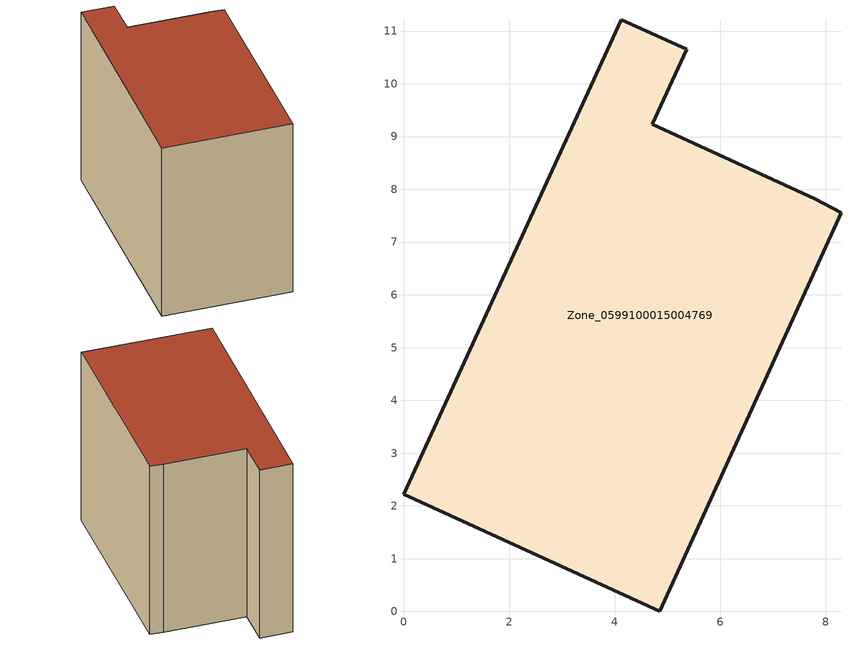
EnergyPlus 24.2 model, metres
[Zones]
Zone_0599100015004769
 floor ground (C_G): 4.72,9.23 7.8,7.83 8.29,7.56 4.86,0 0,2.22 4.13,11.22 5.37,10.65 z0.95
 wall outside (C_F): 7.8,7.83 4.72,9.23 5.37,10.65 4.13,11.22 0,2.22 4.86,0 8.29,7.56 7.8,7.83 z0.95:8.76
 roof outside (C_R): 4.86,0 8.29,7.56 7.8,7.83 4.72,9.23 5.37,10.65 4.13,11.22 0,2.22 z8.76
[BUILDING]
Pand.0599100015004769: North Axis=0; Terrain=City; Loads Convergence Tolerance Value=0.04; Temperature Convergence Tolerance Value=0.4; Solar Distribution=FullExterior; Maximum Number of Warmup Days=25; Minimum Number of Warmup Days=1
[Site:Location]
Rotterdam.The.Hague.AP_ZH_NLD Design_Conditions: Latitude=51.96; Longitude=4.45; Time Zone=1; Elevation=-4.5
[SITE:GROUNDTEMPERATURE:BUILDINGSURFACE]
18, 18, 18, 18, 18, 18, 18, 18, 18, 18, 18, 18
[MATERIAL] Thermal Absorptance=0.9; Solar Absorptance=0.7; Visible Absorptance=0.7
Name | Roughness | Thickness | Conductivity | Density | Specific Heat
G.TI.1965-1974 | MediumSmooth | 0.15 | 0.882353 | 540 | 1210
F.TI.1965-1974 | Rough | 0.3 | 0.697674 | 1920 | 840
R.TI.1965-1974 | MediumRough | 0.2 | 0.232558 | 1500 | 1000
[CONSTRUCTION]
C_G: G.TI.1965-1974
C_F: F.TI.1965-1974
C_R: R.TI.1965-1974
[ZONE]
Zone_0599100015004769: Type=1; Multiplier=1; Ceiling Height=Autocalculate; Volume=Autocalculate; Floor Area=autocalculate; Part of Total Floor Area=Yes
[ZONEINFILTRATION:DESIGNFLOWRATE]
Infil_Zone_0599100015004769: Zone or ZoneList or Space or SpaceList=Zone_0599100015004769; Schedule=AlwaysOn; Design Flow Rate Calculation Method=Flow/Area; Flow Rate per Floor Area=0.003; Constant Term Coefficient=1; Temperature Term Coefficient=0; Velocity Term Coefficient=0; Velocity Squared Term Coefficient=0
[HVACTEMPLATE:ZONE:IDEALLOADSAIRSYSTEM]
Zone_0599100015004769: Maximum Heating Supply Air Temperature=50; Minimum Cooling Supply Air Temperature=13; Maximum Heating Supply Air Humidity Ratio=0.0156; Minimum Cooling Supply Air Humidity Ratio=0.0077; Heating Limit=NoLimit; Cooling Limit=NoLimit; Dehumidification Control Type=ConstantSensibleHeatRatio; Cooling Sensible Heat Ratio=0.7; Dehumidification Setpoint=60; Humidification Control Type=None; Humidification Setpoint=30; Outdoor Air Method=None; Outdoor Air Flow Rate per Person=0.00944; Outdoor Air Flow Rate per Zone Floor Area=0; Outdoor Air Flow Rate per Zone=0; Demand Controlled Ventilation Type=None; Outdoor Air Economizer Type=NoEconomizer; Heat Recovery Type=None; Sensible Heat Recovery Effectiveness=0.7; Latent Heat Recovery Effectiveness=0.65
[ZONECONTROL:THERMOSTAT]
ThermostatControl_Zone_0599100015004769: Zone or ZoneList=Zone_0599100015004769; Control Type Schedule=DualSetpointControlType; Control 1=Thermostat_Zone_0599100015004769; Temperature Difference Between Cutout And Setpoint=0
[THERMOSTATSETPOINT:DUALSETPOINT]
Thermostat_Zone_0599100015004769: Heating Setpoint Temperature Schedule=HeatingSetpoint_Zone_0599100015004769; Cooling Setpoint Temperature Schedule=CoolingSetpoint_Zone_0599100015004769
[SCHEDULE:COMPACT]
HeatingSetpoint_Zone_0599100015004769: Through: 12/31, For: AllDays, Until: 24:00, 21
CoolingSetpoint_Zone_0599100015004769: Through: 12/31, For: AllDays, Until: 24:00, 24
DualSetpointControlType: Through: 12/31, For: AllDays, Until: 24:00, 4
AlwaysOn: Through: 12/31, For: AllDays, Until: 24:00, 1
